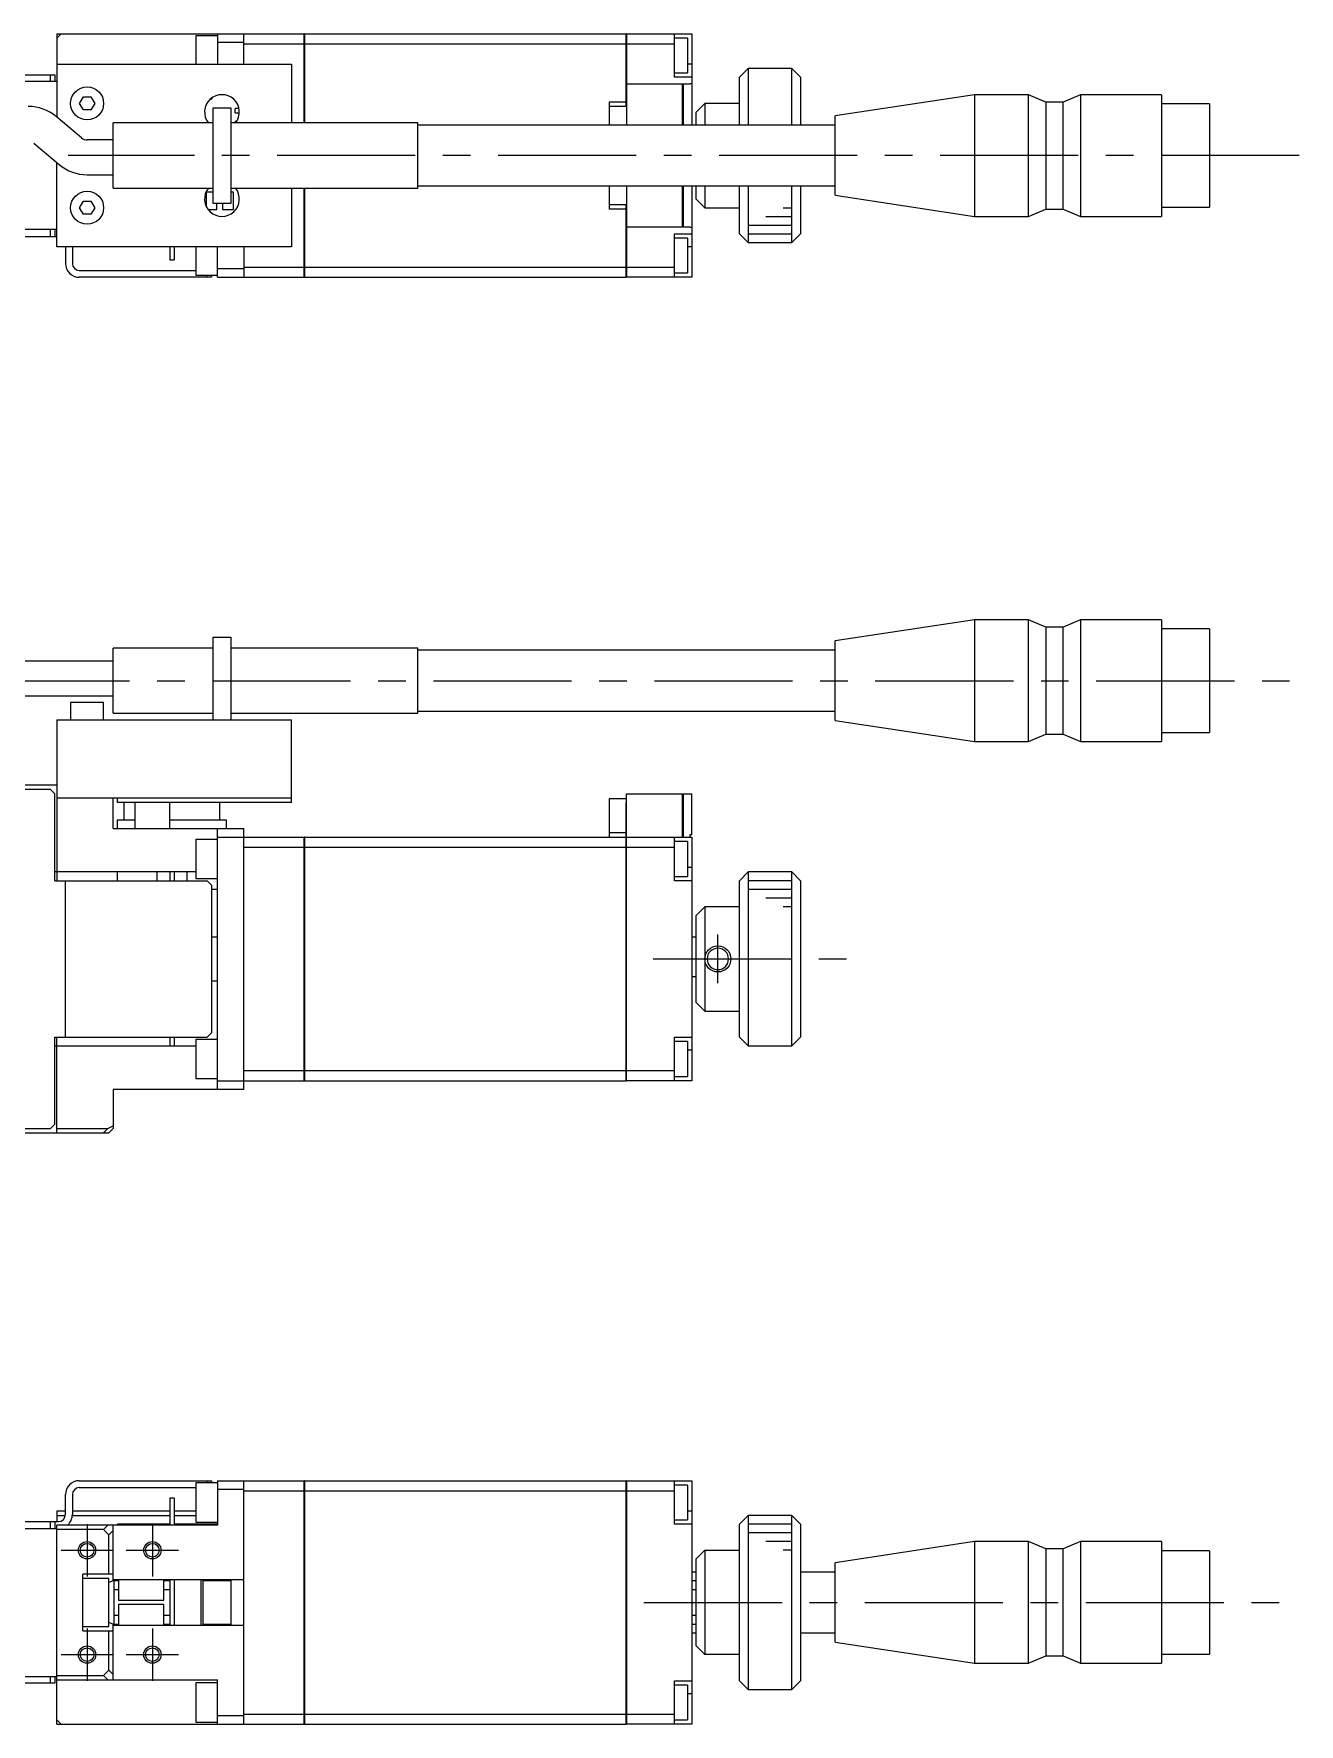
# Model space of a CAD drawing. Extents: x -1 to 606, y -8 to 204.
# Drawn here: x 152.9 to 298.3, y 10 to 204.4 of the extents above; entities that cross this region are included whole.
import ezdxf

# ---------------------------------------------------------------- set-up
doc = ezdxf.new("R2010")
doc.units = 0
doc.header["$LTSCALE"] = 0.5
doc.linetypes.add('CENTER', pattern=[50.8, 31.75, -6.35, 6.35, -6.35])
for name, color, linetype in [('MSM_CENTER', 1, 'CENTER'), ('MSM_CONTINUOUS', 7, 'CONTINUOUS'), ('MSM_NARROW', 5, 'CONTINUOUS')]:
    doc.layers.add(name, color=color, linetype=linetype)

msp = doc.modelspace()

# ---------------------------------------------------------------- linework, layer by layer
at = {"layer": 'MSM_CENTER'}
for p, q in [((298.323577, 190.387478), (156.807015, 190.387478)), ((148, 130.000001), (298, 130.000001)), ((231.499996, 95.199923), (231.499996, 100.799923)), ((224.056913, 98.000001), (248, 98.000001)), ((159, 33), (159, 27)), ((166.5, 33), (166.5, 27)), ((156, 30), (162, 30)), ((163.5, 30), (169.5, 30)), ((223, 24), (298, 24)), ((159, 21), (159, 15)), ((166.5, 21), (166.5, 15)), ((156, 18), (162, 18)), ((163.5, 18), (169.5, 18))]:
    msp.add_line(p, q, dxfattribs=at)
at = {"layer": 'MSM_CONTINUOUS'}
for p, q in [((155.5, 203.887478), (156, 204.387478)), ((155.5, 204.387478), (183.95, 204.387478)), ((155.5, 204.387478), (155.5, 194.819816)), ((171.5, 204.137478), (171.5, 200.887478)), ((174, 204.137478), (171.5, 204.137478)), ((174, 204.387478), (174, 200.887478)), ((177, 200.887478), (177, 204.387478)), ((183.95, 194.137478), (183.95, 204.387478)), ((184, 204.377478), (183.95, 204.377478)), ((184, 204.387478), (220.95, 204.387478)), ((184, 204.387478), (184, 194.137478)), ((220.95, 196.040478), (220.95, 204.387478)), ((221, 204.377478), (220.95, 204.377478)), ((221, 204.387478), (228.5, 204.387478)), ((221, 204.387478), (221, 193.887478)), ((226.5, 199.387478), (226.5, 204.387478)), ((228.5, 204.387478), (228.5, 193.887478)), ((177, 203.387478), (174, 203.387478)), ((177, 203.232711), (183.95, 203.232711)), ((184, 203.228818), (183.95, 203.228818)), ((184, 203.232711), (220.95, 203.232711)), ((221, 203.228818), (220.95, 203.228818)), ((221, 203.232711), (226.5, 203.232711)), ((228, 203.887478), (226.5, 203.887478)), ((228, 203.887478), (228, 199.887478)), ((155.5, 200.887478), (182.5, 200.887478)), ((182.5, 200.887478), (182.5, 194.137478)), ((228.5, 200.887478), (228, 200.887478)), ((235, 200.387478), (234, 199.387478)), ((235, 200.387478), (235, 193.887478)), ((240, 200.387478), (235, 200.387478)), ((240, 193.887478), (240, 200.387478)), ((241, 199.387478), (240, 200.387478)), ((155.5, 198.887477), (140, 198.887477)), ((140.3, 199.687477), (155.3, 199.687477)), ((154.8, 198.887477), (154.8, 199.687477)), ((155.3, 199.687477), (155.3, 198.887477)), ((221, 198.637478), (227.45, 198.637478)), ((226.5, 199.887478), (228, 199.887478)), ((228.5, 199.387478), (226.5, 199.387478)), ((227.45, 193.887478), (227.45, 198.637478)), ((227.5, 198.587478), (227.45, 198.587478)), ((227.5, 198.637478), (228.3, 198.637478)), ((227.5, 198.637478), (227.5, 193.887478)), ((228.3, 198.6165), (228.3, 198.637478)), ((228.5, 198.6165), (228.3, 198.6165)), ((234, 193.887478), (234, 199.387478)), ((241, 199.387478), (241, 193.887478)), ((158.133974, 196.387478), (158.566987, 197.137478)), ((158.566987, 195.637478), (158.133974, 196.387478)), ((158.566987, 197.137478), (159.433012, 197.137478)), ((159.433012, 197.137478), (159.866025, 196.387478)), ((159.866025, 196.387478), (159.433012, 195.637478)), ((220.95, 196.540478), (219, 196.540478)), ((219, 196.540478), (219, 193.887478)), ((229, 195.387478), (230, 196.387478)), ((230, 196.387478), (230, 193.887478)), ((234, 196.387478), (230, 196.387478)), ((261, 197.387478), (245, 194.957478)), ((261, 197.387478), (261, 183.387478)), ((267.2, 197.387478), (261, 197.387478)), ((267.2, 183.387478), (267.2, 197.387478)), ((269.2, 196.537478), (267.2, 197.387478)), ((269.2, 196.537478), (269.2, 184.237478)), ((271.2, 196.537478), (269.2, 196.537478)), ((273.2, 197.387478), (271.2, 196.537478)), ((271.2, 184.237478), (271.2, 196.537478)), ((273.2, 197.387478), (273.2, 183.387478)), ((282.5, 197.387478), (273.2, 197.387478)), ((282.5, 197.387478), (282.5, 183.387478)), ((288, 196.337478), (282.5, 196.337478)), ((288, 196.337478), (288, 184.437478)), ((158.366297, 192.414707), (155.442934, 194.867699)), ((159.433012, 195.637478), (158.566987, 195.637478)), ((173.5, 195.887478), (175.5, 195.887478)), ((173.5, 184.887478), (173.5, 195.887478)), ((175.5, 195.887478), (175.5, 184.887478)), ((176.454321, 195.81248), (176, 195.81248)), ((176, 195.31248), (176, 195.81248)), ((176, 195.31248), (176.498593, 195.31248)), ((221, 196.040478), (219, 196.040478)), ((229, 193.887478), (229, 195.387478)), ((245, 185.817478), (245, 194.957478)), ((162, 186.637478), (162, 194.137478)), ((173.5, 194.137478), (162, 194.137478)), ((197, 194.137478), (175.5, 194.137478)), ((176, 194.137478), (176, 194.31248)), ((176.186529, 194.31248), (176, 194.31248)), ((197, 186.637478), (197, 194.137478)), ((245, 193.887478), (197, 193.887478)), ((152.871784, 191.803522), (155.795146, 189.350529)), ((162, 192.180752), (159.009084, 192.180752)), ((155.5, 179.887478), (155.5, 189.598187)), ((159.009084, 188.180752), (162, 188.180752)), ((162, 186.637478), (173.5, 186.637478)), ((175.5, 186.637478), (197, 186.637478)), ((182.5, 186.637478), (182.5, 179.887478)), ((183.95, 176.387478), (183.95, 186.637478)), ((184, 186.637478), (184, 176.387478)), ((197, 186.887478), (245, 186.887478)), ((219, 186.887478), (219, 184.234478)), ((221, 186.887478), (221, 176.387478)), ((227.45, 182.137478), (227.45, 186.887478)), ((227.5, 186.887478), (227.5, 182.137478)), ((228.5, 186.887478), (228.5, 176.387478)), ((229, 185.387478), (229, 186.887478)), ((230, 186.887478), (230, 184.387478)), ((234, 181.387478), (234, 186.887478)), ((235, 186.887478), (235, 180.387478)), ((240, 180.387478), (240, 186.887478)), ((241, 186.887478), (241, 181.387478)), ((158.133974, 184.387478), (158.566987, 185.137478)), ((158.566987, 185.137478), (159.433012, 185.137478)), ((159.433012, 185.137478), (159.866025, 184.387478)), ((172.6675, 186.16498), (172.6675, 184.586264)), ((173.5, 186.16498), (172.6675, 186.16498)), ((175.5, 184.887478), (173.5, 184.887478)), ((173.9175, 184.16498), (173.9175, 184.887478)), ((174.5725, 184.887478), (174.5725, 184.16498)), ((175.8225, 186.16498), (175.5, 186.16498)), ((175.8225, 184.16498), (175.8225, 186.16498)), ((221, 184.734478), (219, 184.734478)), ((220.95, 176.387478), (220.95, 184.734478)), ((230, 184.387478), (229, 185.387478)), ((245, 185.817478), (261, 183.387478)), ((158.566987, 183.637478), (158.133974, 184.387478)), ((159.433012, 183.637478), (158.566987, 183.637478)), ((159.866025, 184.387478), (159.433012, 183.637478)), ((172.917123, 184.16498), (173.9175, 184.16498)), ((174.5725, 184.16498), (175.8225, 184.16498)), ((220.95, 184.234478), (219, 184.234478)), ((230, 184.387478), (234, 184.387478)), ((261, 183.387478), (267.2, 183.387478)), ((267.2, 183.387478), (269.2, 184.237478)), ((269.2, 184.237478), (271.2, 184.237478)), ((271.2, 184.237478), (273.2, 183.387478)), ((273.2, 183.387478), (282.5, 183.387478)), ((282.5, 184.437478), (288, 184.437478)), ((155.5, 181.887477), (140, 181.887477)), ((140.3, 181.087477), (155.5, 181.087477)), ((154.8, 181.087477), (154.8, 181.887477)), ((155.3, 181.887477), (155.3, 181.087477)), ((227.45, 182.137478), (221, 182.137478)), ((226.5, 181.387478), (228.5, 181.387478)), ((226.5, 176.387478), (226.5, 181.387478)), ((228, 180.887478), (226.5, 180.887478)), ((227.5, 182.187478), (227.45, 182.187478)), ((228.3, 182.137478), (227.5, 182.137478)), ((228, 180.887478), (228, 176.887478)), ((228.3, 182.158456), (228.5, 182.158456)), ((228.3, 182.137478), (228.3, 182.158456)), ((234, 181.387478), (235, 180.387478)), ((240, 180.387478), (241, 181.387478)), ((182.5, 179.887478), (155.5, 179.887478)), ((156.5, 179.887478), (156.5, 177.987477)), ((157.3, 179.887478), (157.3, 177.987477)), ((168.5, 179.887478), (168.5, 178.387478)), ((169, 179.887478), (169, 178.387478)), ((171.5, 179.887478), (171.5, 176.637478)), ((174, 176.387478), (174, 179.887478)), ((177, 179.887478), (177, 176.387478)), ((228.5, 179.887478), (228, 179.887478)), ((235, 180.387478), (240, 180.387478)), ((158.1, 177.187477), (171.5, 177.187477)), ((168.5, 178.387478), (169, 178.387478)), ((174, 177.387478), (177, 177.387478)), ((177, 177.542246), (183.95, 177.542246)), ((184, 177.546139), (183.95, 177.546139)), ((184, 177.542246), (220.95, 177.542246)), ((221, 177.546139), (220.95, 177.546139)), ((221, 177.542246), (226.5, 177.542246)), ((173.3, 176.387477), (158.1, 176.387477)), ((171.5, 176.637478), (174, 176.637478)), ((172.8, 176.387477), (172.8, 176.637478)), ((173.3, 176.637478), (173.3, 176.387477)), ((174, 176.387478), (183.95, 176.387478)), ((184, 176.397478), (183.95, 176.397478)), ((184, 176.387478), (220.95, 176.387478)), ((221, 176.397478), (220.95, 176.397478)), ((228.5, 176.387478), (221, 176.387478)), ((226.5, 176.887478), (228, 176.887478)), ((261, 137.000001), (245, 134.570001)), ((261, 137.000001), (261, 123.000001)), ((267.2, 137.000001), (261, 137.000001)), ((267.2, 123.000001), (267.2, 137.000001)), ((269.2, 136.150001), (267.2, 137.000001)), ((269.2, 136.150001), (269.2, 123.850001)), ((271.2, 136.150001), (269.2, 136.150001)), ((273.2, 137.000001), (271.2, 136.150001)), ((271.2, 123.850001), (271.2, 136.150001)), ((273.2, 137.000001), (273.2, 123.000001)), ((282.5, 137.000001), (273.2, 137.000001)), ((282.5, 137.000001), (282.5, 123.000001)), ((173.5, 135.000001), (175.5, 135.000001)), ((173.5, 125.500001), (173.5, 135.000001)), ((175.5, 135.000001), (175.5, 125.500001)), ((245, 125.430001), (245, 134.570001)), ((288, 135.950001), (282.5, 135.950001)), ((288, 135.950001), (288, 124.050001)), ((162, 132.254668), (148.71983, 132.254668)), ((173.5, 133.750001), (162, 133.750001)), ((162, 126.250001), (162, 133.750001)), ((197, 133.750001), (175.5, 133.750001)), ((197, 126.250001), (197, 133.750001)), ((245, 133.500001), (197, 133.500001)), ((148.71983, 128.254668), (162, 128.254668)), ((157.1, 127.500001), (157.1, 125.500001)), ((160.9, 127.500001), (157.1, 127.500001)), ((160.9, 125.500001), (160.9, 127.500001)), ((197, 126.500001), (245, 126.500001)), ((155.5, 125.500001), (182.5, 125.500001)), ((155.5, 125.500001), (155.5, 107.000001)), ((162, 126.250001), (173.5, 126.250001)), ((175.5, 126.250001), (197, 126.250001)), ((182.5, 116.000001), (182.5, 125.500001)), ((245, 125.430001), (261, 123.000001)), ((261, 123.000001), (267.2, 123.000001)), ((267.2, 123.000001), (269.2, 123.850001)), ((269.2, 123.850001), (271.2, 123.850001)), ((271.2, 123.850001), (273.2, 123.000001)), ((273.2, 123.000001), (282.5, 123.000001)), ((282.5, 124.050001), (288, 124.050001)), ((155.5, 118.000001), (118, 118.000001)), ((154.8, 117.500001), (140.8, 117.500001)), ((155.3, 117.000001), (154.8, 117.500001)), ((155.3, 107.000001), (155.3, 117.000001)), ((221, 117.000001), (227.45, 117.000001)), ((221, 84.000001), (221, 117.000001)), ((227.45, 112.000001), (227.45, 117.000001)), ((227.5, 116.950001), (227.45, 116.950001)), ((227.5, 117.000001), (228.5, 117.000001)), ((227.5, 117.000001), (227.5, 112.000001)), ((228.5, 112.300001), (228.5, 117.000001)), ((182.5, 116.500001), (155.5, 116.500001)), ((162.000002, 113.000001), (162.000002, 116.500001)), ((162.5, 116.000001), (162.5, 116.500001)), ((182.5, 116.000001), (162.5, 116.000001)), ((163.25, 114.000001), (163.25, 116.000001)), ((164.5, 116.000001), (164.5, 113.000001)), ((168.5, 113.000001), (168.5, 116.000001)), ((174.25, 114.000001), (174.25, 116.000001)), ((221, 116.400001), (219, 116.400001)), ((219, 116.400001), (219, 112.000001)), ((220.95, 116.000001), (221, 116.000001)), ((220.95, 84.000001), (220.95, 116.000001)), ((162.000002, 113.000001), (177, 113.000001)), ((162.5, 113.000001), (162.5, 114.000001)), ((162.5, 114.000001), (164.5, 114.000001)), ((168.5, 114.000001), (175, 114.000001)), ((174, 83.000001), (174, 113.000001)), ((175, 114.000001), (175, 113.000001)), ((177, 83.000001), (177, 113.000001)), ((171.5, 111.750001), (171.5, 107.250001)), ((174, 111.750001), (171.5, 111.750001)), ((174, 112.000001), (183.95, 112.000001)), ((177, 110.845234), (183.95, 110.845234)), ((183.95, 84.000001), (183.95, 112.000001)), ((184, 111.990001), (183.95, 111.990001)), ((184, 110.841341), (183.95, 110.841341)), ((184, 112.000001), (220.95, 112.000001)), ((184, 112.000001), (184, 84.000001)), ((184, 110.845234), (220.95, 110.845234)), ((220.95, 112.500001), (219, 112.500001)), ((221, 111.990001), (220.95, 111.990001)), ((221, 110.841341), (220.95, 110.841341)), ((221, 112.000001), (228.5, 112.000001)), ((221, 110.845234), (226.5, 110.845234)), ((226.5, 107.000001), (226.5, 112.000001)), ((228, 111.500001), (226.5, 111.500001)), ((228, 111.500001), (228, 107.500001)), ((228.3, 112.300001), (228.5, 112.300001)), ((228.3, 112.000001), (228.3, 112.300001)), ((228.5, 112.000001), (228.5, 84.000001)), ((171.5, 108.000001), (155.3, 108.000001)), ((155.3, 107.000001), (172.8, 107.000001)), ((156.5, 89.000001), (156.5, 107.000001)), ((162.5, 107.000001), (162.5, 108.000001)), ((167, 108.000001), (167, 107.000001)), ((168.5, 108.000001), (168.5, 107.000001)), ((169, 108.000001), (169, 107.000001)), ((170.5, 107.000001), (170.5, 108.000001)), ((171.5, 107.250001), (174, 107.250001)), ((173.3, 106.500001), (172.8, 107.000001)), ((226.5, 107.500001), (228, 107.500001)), ((228.5, 107.000001), (226.5, 107.000001)), ((228.5, 108.500001), (228, 108.500001)), ((235, 108.000001), (234, 107.000001)), ((234, 89.000001), (234, 107.000001)), ((235, 108.000001), (235, 88.000001)), ((240, 108.000001), (235, 108.000001)), ((240, 88.000001), (240, 108.000001)), ((241, 107.000001), (240, 108.000001)), ((241, 107.000001), (241, 89.000001)), ((173.3, 106.500001), (173.3, 89.500001)), ((174, 106.000001), (173.3, 106.000001)), ((229, 103.000001), (230, 104.000001)), ((234, 104.000001), (230, 104.000001)), ((230, 104.000001), (230, 92.000001)), ((229, 93.000001), (229, 103.000001)), ((174, 100.500001), (173.3, 100.500001)), ((229, 100.500001), (228.5, 100.500001)), ((173.3, 95.500001), (174, 95.500001)), ((228.5, 96.000001), (229, 96.000001)), ((230, 92.000001), (229, 93.000001)), ((230, 92.000001), (234, 92.000001)), ((172.8, 89.000001), (173.3, 89.500001)), ((155.3, 79.000001), (155.3, 89.000001)), ((155.3, 89.000001), (172.8, 89.000001)), ((155.3, 88.000001), (171.5, 88.000001)), ((155.5, 78.000001), (155.5, 89.000001)), ((168.5, 89.000001), (168.5, 88.000001)), ((169, 89.000001), (169, 88.000001)), ((171.5, 88.750001), (171.5, 84.250001)), ((174, 88.750001), (171.5, 88.750001)), ((226.5, 89.000001), (228.5, 89.000001)), ((226.5, 84.000001), (226.5, 89.000001)), ((228, 88.500001), (226.5, 88.500001)), ((228, 88.500001), (228, 84.500001)), ((228.5, 87.500001), (228, 87.500001)), ((234, 89.000001), (235, 88.000001)), ((235, 88.000001), (240, 88.000001)), ((240, 88.000001), (241, 89.000001)), ((171.5, 84.250001), (174, 84.250001)), ((174, 84.000001), (183.95, 84.000001)), ((177, 85.154769), (183.95, 85.154769)), ((184, 85.158662), (183.95, 85.158662)), ((184, 84.010001), (183.95, 84.010001)), ((184, 85.154769), (220.95, 85.154769)), ((184, 84.000001), (220.95, 84.000001)), ((221, 85.158662), (220.95, 85.158662)), ((221, 84.010001), (220.95, 84.010001)), ((221, 85.154769), (226.5, 85.154769)), ((228.5, 84.000001), (221, 84.000001)), ((226.5, 84.500001), (228, 84.500001)), ((162.000015, 83.000001), (162, 78.500001)), ((177, 83.000001), (162, 83.000001)), ((118, 78.000001), (161.5, 78.000001)), ((140.8, 78.500001), (154.8, 78.500001)), ((154.8, 78.500001), (155.3, 79.000001)), ((155.5, 78.500001), (161.387627, 78.500001)), ((160.887627, 78.000001), (161.387627, 78.500001)), ((161.387627, 78.500001), (162.000001, 78.806187)), ((162, 78.500001), (161.5, 78.000001)), ((158.1, 38.000001), (173.3, 38.000001)), ((158.1, 37.200001), (171.5, 37.200001)), ((174, 37.75), (171.5, 37.75)), ((171.5, 37.75), (171.5, 33.25)), ((172.8, 37.75), (172.8, 38.000001)), ((173.3, 38.000001), (173.3, 37.75)), ((174, 38), (183.95, 38)), ((174, 38), (174, 32.900002)), ((177, 37), (174, 37)), ((177, 10), (177, 38)), ((183.95, 10), (183.95, 38)), ((184, 37.99), (183.95, 37.99)), ((184, 38), (220.95, 38)), ((184, 38), (184, 10)), ((220.95, 10), (220.95, 38)), ((221, 37.99), (220.95, 37.99)), ((221, 38), (228.5, 38)), ((221, 38), (221, 10)), ((226.5, 33), (226.5, 38)), ((228, 37.5), (226.5, 37.5)), ((228, 37.5), (228, 33.5)), ((228.5, 38), (228.5, 10)), ((156.5, 34.100001), (156.5, 36.400001)), ((157.3, 36.400001), (157.3, 34.100001)), ((168.5, 36), (168.5, 32.900002)), ((169, 36), (168.5, 36)), ((169, 36), (169, 32.900002)), ((177, 36.845233), (183.95, 36.845233)), ((184, 36.84134), (183.95, 36.84134)), ((184, 36.845233), (220.95, 36.845233)), ((221, 36.84134), (220.95, 36.84134)), ((221, 36.845233), (226.5, 36.845233)), ((140.3, 33.300001), (155.7, 33.300001)), ((154.8, 32.500001), (154.8, 33.300001)), ((155.3, 33.300001), (155.3, 32.500001)), ((156.5, 34.5), (155.5, 34.5)), ((155.5, 34.5), (155.5, 33.300001)), ((155.5, 34), (156.493725, 34)), ((157.296872, 34), (168.5, 34)), ((168.5, 34.5), (157.3, 34.5)), ((171.5, 34.5), (169, 34.5)), ((169, 34), (171.5, 34)), ((171.5, 33.25), (174, 33.25)), ((226.5, 33.5), (228, 33.5)), ((228.5, 34.5), (228, 34.5)), ((235, 34), (234, 33)), ((240, 34), (235, 34)), ((235, 34), (235, 14)), ((241, 33), (240, 34)), ((240, 14), (240, 34)), ((140, 32.500001), (155.5, 32.500001)), ((155.5, 10), (155.5, 32.900002)), ((174, 32.900002), (155.5, 32.900002)), ((160.887627, 32.400002), (155.5, 32.400002)), ((160.887627, 32.400002), (161.387627, 32.900002)), ((161.5, 31.78763), (160.887627, 32.400002)), ((162, 32.28763), (161.5, 31.78763)), ((161.5, 27.249999), (161.5, 31.78763)), ((162, 26.489478), (162, 32.900002)), ((168.5, 32.999998), (162.5, 32.999998)), ((162.5, 32.999998), (162.5, 32.900002)), ((174, 32.999998), (169, 32.999998)), ((228.5, 33), (226.5, 33)), ((234, 15), (234, 33)), ((241, 33), (241, 15)), ((230, 30), (229, 29)), ((230, 30), (234, 30)), ((230, 30), (230, 18)), ((261, 31), (245, 28.57)), ((261, 31), (261, 17)), ((267.2, 31), (261, 31)), ((267.2, 17), (267.2, 31)), ((269.2, 30.15), (267.2, 31)), ((269.2, 30.15), (269.2, 17.85)), ((271.2, 30.15), (269.2, 30.15)), ((273.2, 31), (271.2, 30.15)), ((271.2, 17.85), (271.2, 30.15)), ((273.2, 31), (273.2, 17)), ((282.5, 31), (273.2, 31)), ((282.5, 31), (282.5, 17)), ((288, 29.95), (282.5, 29.95)), ((288, 29.95), (288, 18.05)), ((158.5, 20.749999), (158.5, 27.249999)), ((162, 27.249999), (158.5, 27.249999)), ((229, 27.5), (228.5, 27.5)), ((229, 19), (229, 29)), ((245, 27.5), (241, 27.5)), ((245, 19.43), (245, 28.57)), ((161.5, 26.749999), (158.5, 26.749999)), ((162, 26.489478), (161.49973, 26.279655)), ((161.5, 21.249999), (161.5, 26.749999)), ((177, 26.6), (162, 26.6)), ((162.1, 21.4), (162.1, 26.6)), ((162.6, 26.5), (162.1, 26.5)), ((162.1, 25.5), (162.6, 25.5)), ((162.5, 26.6), (162.5, 26.5)), ((162.6, 26.6), (162.6, 24.250001)), ((167.8, 24.250001), (167.8, 26.6)), ((168.5, 26.5), (167.8, 26.5)), ((167.8, 25.5), (168.5, 25.5)), ((168.5, 26.6), (168.5, 21.4)), ((169, 26.6), (169, 21.4)), ((172.1, 21.4), (172.1, 26.6)), ((172.3, 26.6), (172.3, 21.4)), ((175.5, 26.5), (172.3, 26.5)), ((175.5, 26.6), (175.5, 21.4)), ((229, 26.5), (228.5, 26.5)), ((228.5, 25.5), (229, 25.5)), ((162.6, 24.250001), (167.8, 24.250001)), ((167.8, 23.750001), (162.6, 23.750001)), ((162.6, 23.750001), (162.6, 21.4)), ((167.8, 21.4), (167.8, 23.750001)), ((161.499634, 21.720398), (162, 21.510522)), ((162, 15.1), (162, 21.510522)), ((162, 21.4), (177, 21.4)), ((162.6, 22.5), (162.1, 22.5)), ((162.1, 21.5), (162.6, 21.5)), ((162.5, 21.5), (162.5, 21.4)), ((168.5, 22.5), (167.8, 22.5)), ((167.8, 21.5), (168.5, 21.5)), ((172.3, 21.5), (175.5, 21.5)), ((229, 22.5), (228.5, 22.5)), ((228.5, 21.5), (229, 21.5)), ((158.5, 21.249999), (161.5, 21.249999)), ((158.5, 20.749999), (162, 20.749999)), ((161.5, 16.212373), (161.5, 20.749999)), ((228.5, 20.5), (229, 20.5)), ((241, 20.5), (245, 20.5)), ((229, 19), (230, 18)), ((234, 18), (230, 18)), ((245, 19.43), (261, 17)), ((267.2, 17), (269.2, 17.85)), ((269.2, 17.85), (271.2, 17.85)), ((271.2, 17.85), (273.2, 17)), ((282.5, 18.05), (288, 18.05)), ((155.5, 15.6), (160.887627, 15.6)), ((160.887627, 15.6), (161.5, 16.212373)), ((161.387627, 15.1), (160.887627, 15.6)), ((161.5, 16.212373), (162, 15.712373)), ((261, 17), (267.2, 17)), ((273.2, 17), (282.5, 17)), ((140, 15.500001), (155.5, 15.500001)), ((155.3, 14.700001), (140.3, 14.700001)), ((154.8, 14.700001), (154.8, 15.500001)), ((155.3, 15.500001), (155.3, 14.700001)), ((155.5, 15.1), (174, 15.1)), ((174, 14.75), (171.5, 14.75)), ((171.5, 14.75), (171.5, 10.25)), ((174, 10), (174, 15.1)), ((226.5, 15), (228.5, 15)), ((226.5, 10), (226.5, 15)), ((228, 14.5), (226.5, 14.5)), ((228, 14.5), (228, 10.5)), ((234, 15), (235, 14)), ((235, 14), (240, 14)), ((240, 14), (241, 15)), ((228.5, 13.5), (228, 13.5)), ((156, 10), (155.5, 10.5)), ((155.5, 10), (183.95, 10)), ((171.5, 10.25), (174, 10.25)), ((174, 11), (177, 11)), ((177, 11.154768), (183.95, 11.154768)), ((184, 11.158661), (183.95, 11.158661)), ((184, 10.01), (183.95, 10.01)), ((184, 11.154768), (220.95, 11.154768)), ((184, 10), (220.95, 10)), ((221, 11.158661), (220.95, 11.158661)), ((221, 10.01), (220.95, 10.01)), ((221, 11.154768), (226.5, 11.154768)), ((228.5, 10), (221, 10)), ((226.5, 10.5), (228, 10.5))]:
    msp.add_line(p, q, dxfattribs=at)
for centre, radius in [((159, 196.387478), 1.9), ((159, 184.387478), 1.9), ((159, 30), 0.7835), ((166.5, 30), 0.7835), ((159, 18), 0.7835), ((166.5, 18), 0.7835)]:
    msp.add_circle(centre, radius, dxfattribs=at)
at = {"layer": 'MSM_CONTINUOUS', "extrusion": (0, 0, -1)}
msp.add_circle((-231.499996, 97.999923), 1.2295, dxfattribs=at)
at = {"layer": 'MSM_CONTINUOUS'}
for centre, radius, start, end in [((174.5, 195.387478), 2, 321.317813, 218.682187), ((173.2, 197.05498), 0.2, 255.074363, 0.806255), ((152.228996, 191.037477), 5, 50, 90), ((159.009084, 193.180752), 1, 230, 270), ((159.009084, 193.180752), 5, 230, 270), ((174.5, 185.387478), 2, 141.317813, 38.682187), ((158.1, 177.987477), 1.6, 180, 270), ((158.1, 177.987477), 0.8, 180, 270), ((158.1, 36.400001), 1.6, 90, 180), ((158.1, 36.400001), 0.8, 90, 180), ((155.7, 34.100001), 0.8, 270, 0), ((155.7, 34.100001), 1.6, 311.409676, 0)]:
    msp.add_arc(centre, radius, start, end, dxfattribs=at)
at = {"layer": 'MSM_NARROW'}
for p, q in [((237, 183.387478), (240, 183.387478)), ((239, 184.387478), (240, 184.387478)), ((235, 182.387478), (240, 182.387478)), ((235, 181.387478), (240, 181.387478)), ((240, 107.000001), (235, 107.000001)), ((240, 106.000001), (235, 106.000001)), ((240, 105.000001), (237, 105.000001)), ((240, 104.000001), (239, 104.000001)), ((240, 33), (235, 33)), ((240, 32), (235, 32)), ((240, 31), (237, 31)), ((240, 30), (239, 30))]:
    msp.add_line(p, q, dxfattribs=at)
for centre, radius in [((231.499996, 97.999923), 1.5), ((159, 30), 1), ((166.5, 30), 1), ((159, 18), 1), ((166.5, 18), 1)]:
    msp.add_circle(centre, radius, dxfattribs=at)

doc.saveas('drawing.dxf')
